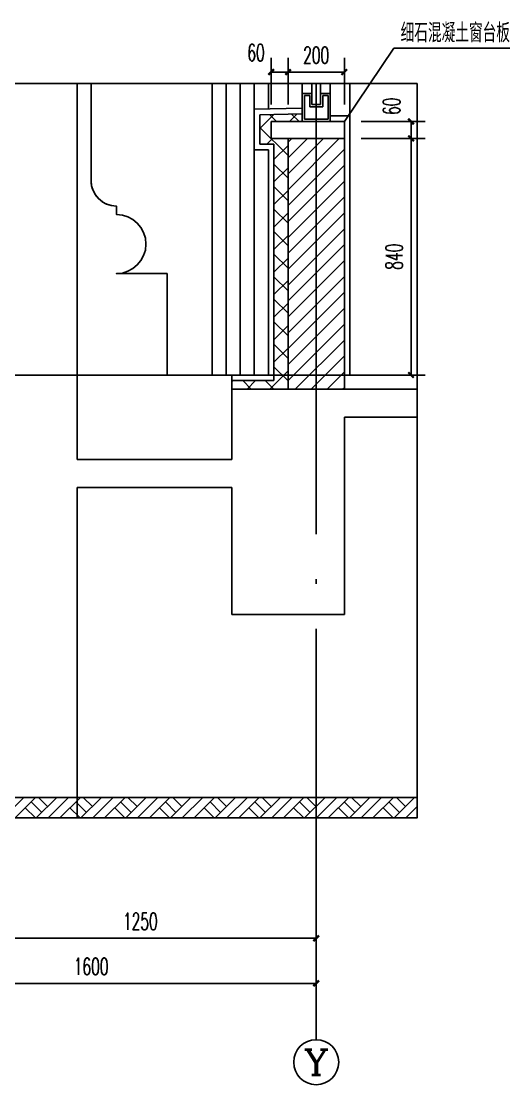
# Model space of a CAD drawing. Extents: x 0 to 125661, y -104936 to 8656.
# Drawn here: x 42186 to 43922, y -34056 to -30280 of the extents above; entities that cross this region are included whole.
import ezdxf
from ezdxf.enums import TextEntityAlignment as Align

# ---------------------------------------------------------------- set-up
doc = ezdxf.new("R2010")
doc.units = 0
doc.header["$LTSCALE"] = 800
doc.header["$MEASUREMENT"] = 0
doc.linetypes.add('DOTE', pattern=[2.42, 2, -0.2, 0.02, -0.2])
doc.layers.get('0').update_dxf_attribs({"linetype": 'CONTINUOUS'})
doc.layers.get('Defpoints').update_dxf_attribs({"color": 1, "linetype": 'CONTINUOUS'})
for name, color, linetype in [('A-卫生间', 173, 'CONTINUOUS'), ('A-外窗', 145, 'CONTINUOUS'), ('A-立面看线', 117, 'CONTINUOUS'), ('A-装饰构件', 197, 'CONTINUOUS'), ('AXIS', 3, 'CONTINUOUS'), ('AXIS_TEXT', 7, 'CONTINUOUS'), ('DIM_LEAD', 3, 'CONTINUOUS'), ('DOTE', 28, 'CONTINUOUS'), ('PUB_DIM', 3, 'CONTINUOUS'), ('PUB_HATCH', 8, 'CONTINUOUS'), ('PUB_TEXT', 7, 'CONTINUOUS'), ('WALL', 50, 'CONTINUOUS'), ('WINDOW', 145, 'CONTINUOUS'), ('装饰尺寸', 201, 'CONTINUOUS'), ('门窗', 4, 'CONTINUOUS'), ('面层', 123, 'CONTINUOUS')]:
    doc.layers.add(name, color=color, linetype=linetype)
doc.styles.add('_TCH_AXIS', font='COMPLEX', dxfattribs={"bigfont": 'GBCBIG'})
doc.styles.add('_TCH_DIM', font='SIMPLEX', dxfattribs={"bigfont": 'GBCBIG'})
doc.styles.add('COMPLEX', font='COMPLEX')
doc.styles.add('DIM_FONT', font='SIMPLEX.shx', dxfattribs={"width": 0.6})
doc.dimstyles.new('DIMN20', dxfattribs={"dimscale": 0.2, "dimtxt": 300, "dimasz": 100, "dimexe": 250, "dimexo": 300, "dimgap": 150, "dimtad": 1, "dimdec": 0, "dimzin": 0, "dimdsep": 46, "dimtxsty": 'DIM_FONT', "dimblk": 'ARCHTICK', "dimcen": 0.09, "dimclrt": 7, "dimazin": 2, "dimtfac": 1, "dimtdec": 0, "dimtix": 1, "dimtmove": 2, "dimatfit": 3, "dimfxl": 0, "dimtolj": 1, "dimtzin": 0, "dimarcsym": 0})

# ---------------------------------------------------------------- blocks, each defined once
blk = doc.blocks.new('_ArchTick')
at = {"color": 0, "linetype": 'ByBlock', "const_width": 0.4}
blk.add_lwpolyline([(-0.5, -0.5), (0.5, 0.5)], dxfattribs=at)
blk = doc.blocks.new('*D406')
at = {"layer": 'Defpoints', "color": 0}
for p in [(43333.8, -30460.7), (43133.8, -30636.4), (43333.8, -30636.4)]:
    blk.add_point(p, dxfattribs=at)
at = {"layer": '装饰尺寸', "color": 0, "lineweight": -2}
for p, q in [((43133.8, -30576.4), (43133.8, -30410.7)), ((43333.8, -30576.4), (43333.8, -30410.7)), ((43133.8, -30460.7), (43333.8, -30460.7))]:
    blk.add_line(p, q, dxfattribs=at)
at = {"layer": '装饰尺寸', "color": 0, "lineweight": -2, "xscale": 20, "yscale": 20, "zscale": 20, "rotation": 180}
blk.add_blockref('_ArchTick', (43133.8, -30460.7), dxfattribs=at)
at = {"layer": '装饰尺寸', "color": 0, "lineweight": -2, "xscale": 20, "yscale": 20, "zscale": 20}
blk.add_blockref('_ArchTick', (43333.8, -30460.7), dxfattribs=at)
at = {"layer": '装饰尺寸', "color": 7, "insert": (43233.8, -30400.7), "char_height": 60, "attachment_point": 5, "style": 'DIM_FONT'}
blk.add_mtext('\\A1;200', dxfattribs=at)
blk = doc.blocks.new('*D407')
at = {"layer": 'Defpoints', "color": 0}
for p in [(43133.8, -30460.7), (43073.8, -30636.4), (43133.8, -30636.4)]:
    blk.add_point(p, dxfattribs=at)
at = {"layer": '装饰尺寸', "color": 0, "lineweight": -2}
for p, q in [((43073.8, -30576.4), (43073.8, -30410.7)), ((43133.8, -30576.4), (43133.8, -30410.7)), ((43073.8, -30460.7), (43133.8, -30460.7))]:
    blk.add_line(p, q, dxfattribs=at)
at = {"layer": '装饰尺寸', "color": 0, "lineweight": -2, "xscale": 20, "yscale": 20, "zscale": 20, "rotation": 180}
blk.add_blockref('_ArchTick', (43073.8, -30460.7), dxfattribs=at)
at = {"layer": '装饰尺寸', "color": 0, "lineweight": -2, "xscale": 20, "yscale": 20, "zscale": 20}
blk.add_blockref('_ArchTick', (43133.8, -30460.7), dxfattribs=at)
at = {"layer": '装饰尺寸', "color": 7, "insert": (43019.8, -30391.7), "char_height": 60, "attachment_point": 5, "style": 'DIM_FONT'}
blk.add_mtext('\\A1;60', dxfattribs=at)
blk = doc.blocks.new('*D408')
at = {"layer": 'Defpoints', "color": 0}
for p in [(43333.8, -30636.4), (43570.8, -30636.4), (43333.8, -30696.4)]:
    blk.add_point(p, dxfattribs=at)
at = {"layer": 'PUB_DIM', "color": 0, "lineweight": -2}
for p, q in [((43393.8, -30636.4), (43620.8, -30636.4)), ((43570.8, -30696.4), (43570.8, -30636.4)), ((43393.8, -30696.4), (43620.8, -30696.4))]:
    blk.add_line(p, q, dxfattribs=at)
at = {"layer": 'PUB_DIM', "color": 0, "lineweight": -2, "xscale": 20, "yscale": 20, "zscale": 20}
for p, rotation in [((43570.8, -30636.4), 90), ((43570.8, -30696.4), 270)]:
    blk.add_blockref('_ArchTick', p, dxfattribs=dict(at, rotation=rotation))
at = {"layer": 'PUB_DIM', "color": 7, "insert": (43501.8, -30582.4), "char_height": 60, "attachment_point": 5, "rotation": 90, "style": 'DIM_FONT'}
blk.add_mtext('\\A1;60', dxfattribs=at)
blk = doc.blocks.new('*D409')
at = {"layer": 'Defpoints', "color": 0}
for p in [(43333.8, -30696.4), (43570.8, -30696.4), (43333.8, -31536.4)]:
    blk.add_point(p, dxfattribs=at)
at = {"layer": 'PUB_DIM', "color": 0, "lineweight": -2}
for p, q in [((43393.8, -30696.4), (43620.8, -30696.4)), ((43570.8, -31536.4), (43570.8, -30696.4)), ((43393.8, -31536.4), (43620.8, -31536.4))]:
    blk.add_line(p, q, dxfattribs=at)
at = {"layer": 'PUB_DIM', "color": 0, "lineweight": -2, "xscale": 20, "yscale": 20, "zscale": 20}
for p, rotation in [((43570.8, -30696.4), 90), ((43570.8, -31536.4), 270)]:
    blk.add_blockref('_ArchTick', p, dxfattribs=dict(at, rotation=rotation))
at = {"layer": 'PUB_DIM', "color": 7, "insert": (43510.8, -31116.4), "char_height": 60, "attachment_point": 5, "rotation": 90, "style": 'DIM_FONT'}
blk.add_mtext('\\A1;840', dxfattribs=at)
blk = doc.blocks.new('*D410')
at = {"layer": 'Defpoints', "color": 0}
for p in [(41983.8, -33036.4), (43233.8, -33036.4), (43233.8, -33536.4)]:
    blk.add_point(p, dxfattribs=at)
at = {"layer": 'PUB_DIM', "color": 0, "lineweight": -2}
for p, q in [((41983.8, -33096.4), (41983.8, -33586.4)), ((43233.8, -33096.4), (43233.8, -33586.4)), ((41983.8, -33536.4), (43233.8, -33536.4))]:
    blk.add_line(p, q, dxfattribs=at)
at = {"layer": 'PUB_DIM', "color": 0, "lineweight": -2, "xscale": 20, "yscale": 20, "zscale": 20, "rotation": 180}
blk.add_blockref('_ArchTick', (41983.8, -33536.4), dxfattribs=at)
at = {"layer": 'PUB_DIM', "color": 0, "lineweight": -2, "xscale": 20, "yscale": 20, "zscale": 20}
blk.add_blockref('_ArchTick', (43233.8, -33536.4), dxfattribs=at)
at = {"layer": 'PUB_DIM', "color": 7, "insert": (42608.8, -33476.4), "char_height": 60, "attachment_point": 5, "style": 'DIM_FONT'}
blk.add_mtext('\\A1;1250', dxfattribs=at)
blk = doc.blocks.new('*D414')
at = {"layer": 'Defpoints', "color": 0}
for p in [(41633.8, -33036.4), (43233.8, -33036.4), (43233.8, -33696.4)]:
    blk.add_point(p, dxfattribs=at)
at = {"layer": 'PUB_DIM', "color": 0, "lineweight": -2}
for p, q in [((41633.8, -33096.4), (41633.8, -33746.4)), ((43233.8, -33096.4), (43233.8, -33746.4)), ((41633.8, -33696.4), (43233.8, -33696.4))]:
    blk.add_line(p, q, dxfattribs=at)
at = {"layer": 'PUB_DIM', "color": 0, "lineweight": -2, "xscale": 20, "yscale": 20, "zscale": 20, "rotation": 180}
blk.add_blockref('_ArchTick', (41633.8, -33696.4), dxfattribs=at)
at = {"layer": 'PUB_DIM', "color": 0, "lineweight": -2, "xscale": 20, "yscale": 20, "zscale": 20}
blk.add_blockref('_ArchTick', (43233.8, -33696.4), dxfattribs=at)
at = {"layer": 'PUB_DIM', "color": 7, "insert": (42433.8, -33636.4), "char_height": 60, "attachment_point": 5, "style": 'DIM_FONT'}
blk.add_mtext('\\A1;1600', dxfattribs=at)
blk = doc.blocks.new('_AXISO')
blk.add_circle((0, 0), 0.5)
at = {"layer": 'AXIS_TEXT', "style": 'COMPLEX', "width": 1.041667}
blk.add_attdef('A', text='', height=0.56, dxfattribs=at).set_placement((-0.25, -0.28), (0.25, -0.28), align=Align.FIT)

msp = doc.modelspace()

# ---------------------------------------------------------------- hatches: boundary and pattern name
at = {"layer": 'PUB_HATCH'}
h = msp.add_hatch(dxfattribs=at)
h.set_pattern_fill('多孔材料', color=256, scale=20, style=0)
h.set_pattern_definition([(45, (58315.61, -31699.276), (-40.00004, 40.00004), []), (135, (58315.61, -31699.276), (-40.00004, -40.00004), [])])
h.paths.add_polyline_path([(42953.8, -31556.4), (42933.8, -31556.4), (42933.8, -31586.4), (42953.8, -31586.4)])
h.paths.add_polyline_path([(43073.8, -30636.4), (43208.8, -30636.4), (43208.8, -30608), (43033.8, -30613), (43033.8, -30716.4), (43083.8, -30716.4), (43083.8, -31556.4), (42953.8, -31556.4), (42953.8, -31586.4), (43133.8, -31586.4), (43133.8, -30696.4), (43073.8, -30696.4)])
h = msp.add_hatch(dxfattribs=at)
h.set_pattern_fill('普通砖', color=256, scale=30, style=0)
h.set_pattern_definition([(45, (45823.11, -40998.246), (-28.21356, 28.21356), [])])
h.paths.add_polyline_path([(43333.8, -30696.4), (43133.8, -30696.4), (43133.8, -31586.4), (43333.8, -31586.4)])
h = msp.add_hatch(dxfattribs=at)
h.set_pattern_fill('夯实土壤', color=256, scale=20, style=0)
h.set_pattern_definition([(45, (57179.21, -33269.45), (-79.4788, 79.4788), []), (45, (57221.21, -33269.45), (-79.4788, 79.4788), []), (45, (57263.21, -33269.45), (-79.4788, 79.4788), []), (135, (57179.21, -33269.45), (-79.4788, -79.4788), [53, -59.4]), (135, (57200.21, -33248.45), (-79.4788, -79.4788), [53, -59.4]), (135, (57221.21, -33227.45), (-79.4788, -79.4788), [53, -59.4])])
h.paths.add_polyline_path([(43233.8, -33036.1), (41633.8, -33036.1), (41633.8, -33108.8), (43233.8, -33108.8)])
h.paths.add_polyline_path([(43592.6, -33036.1), (43233.8, -33036.1), (43233.8, -33108.8), (43592.6, -33108.8)])
h.paths.add_polyline_path([(41633.8, -33108.4), (41633.8, -33036.1), (40963.8, -33036.1), (40963.8, -33108.4)])

# ---------------------------------------------------------------- linework, layer by layer
for p, q in [((43013.8, -30592.9), (43183.8, -30588.4)), ((43013.8, -30592.9), (43013.8, -30736.4)), ((43013.8, -30736.4), (43063.8, -30736.4)), ((43063.8, -30736.4), (43063.8, -31536.4)), ((42703.8, -31536.4), (42933.8, -31536.4)), ((42933.8, -31536.4), (43063.8, -31536.4)), ((42933.8, -31536.4), (42933.8, -31586.4))]:
    msp.add_line(p, q)
msp.add_lwpolyline([(42703.8, -31536.4), (42703.8, -31176.4), (42523.8, -31176.4, 1), (42523.8, -30966.4), (42523.8, -30936.4, -0.414214), (42433.8, -30846.4), (42433.8, -30501.4)], format="xyb")
at = {"layer": 'A-卫生间'}
msp.add_line((43592.6, -31536.4), (43333.8, -31536.4), dxfattribs=at)
at = {"layer": 'A-外窗'}
msp.add_line((43353.8, -30616.4), (43353.8, -30501.4), dxfattribs=at)
at = {"layer": 'A-立面看线'}
for p, q in [((42433.8, -30501.4), (42433.8, -30846.4)), ((42523.8, -30966.4), (42523.8, -30936.4)), ((42703.8, -31176.4), (42703.8, -31536.4))]:
    msp.add_line(p, q, dxfattribs=at)
for centre, radius, start, end in [((42523.8, -30846.4), 90, 180, 270), ((42523.8, -31071.4), 105, 270, 90)]:
    msp.add_arc(centre, radius, start, end, dxfattribs=at)
at = {"layer": 'A-装饰构件'}
for p, q in [((42863.8, -30501.4), (42863.8, -31536.4)), ((42913.8, -30501.4), (42913.8, -31536.4)), ((42963.8, -30501.4), (42963.8, -31536.4)), ((43013.8, -30501.4), (43013.8, -30592.9)), ((43063.8, -30501.4), (43063.8, -30591.1)), ((43013.8, -30736.4), (43013.8, -31536.4))]:
    msp.add_line(p, q, dxfattribs=at)
at = {"layer": 'AXIS'}
msp.add_line((43233.8, -33036.4), (43233.8, -33896.4), dxfattribs=at)
at = {"layer": 'Defpoints', "color": 6}
msp.add_lwpolyline([(40151.8, -30501.4), (43592.6, -30501.4), (43592.6, -33108.8), (40151.8, -33108.8)], close=True, dxfattribs=at)
at = {"layer": 'DIM_LEAD'}
for p, q in [((43333.8, -30636.4), (43509.9, -30375.4)), ((43509.9, -30375.4), (43921.7, -30375.4))]:
    msp.add_line(p, q, dxfattribs=at)
at = {"layer": 'DOTE', "linetype": 'DOTE'}
for p, q in [((43233.8, -30501.4), (43233.8, -33108.8)), ((43592.6, -31536.4), (40454.5, -31536.4))]:
    msp.add_line(p, q, dxfattribs=at)
at = {"layer": 'DOTE'}
msp.add_line((43592.6, -33036.1), (40454.5, -33036.1), dxfattribs=at)
at = {"layer": 'WALL'}
for p, q in [((42383.8, -30501.4), (42383.8, -31836.1)), ((43073.8, -30636.4), (43333.8, -30636.4)), ((43073.8, -30636.4), (43073.8, -30696.4)), ((43333.8, -30636.4), (43333.8, -31586.4)), ((43073.8, -30696.4), (43333.8, -30696.4)), ((43133.8, -30696.4), (43133.8, -31586.4)), ((43592.6, -31586.4), (42933.8, -31586.4)), ((42933.8, -31836.1), (42933.8, -31586.4)), ((43592.6, -31686.4), (43333.8, -31686.4)), ((43333.8, -31686.4), (43333.8, -32386.7)), ((42383.8, -31836.1), (42933.8, -31836.1)), ((42383.8, -31936.1), (42933.8, -31936.1)), ((42383.8, -31936.1), (42383.8, -33108.8)), ((42933.8, -32386.7), (42933.8, -31936.1)), ((42933.8, -32386.7), (43333.8, -32386.7)), ((40454.5, -33036.1), (43592.6, -33036.1))]:
    msp.add_line(p, q, dxfattribs=at)
at = {"layer": 'WINDOW'}
for p, q in [((43183.8, -30501.4), (43183.8, -30636.4)), ((43283.8, -30636.4), (43283.8, -30501.4)), ((43183.8, -30536.4), (43218.8, -30536.4)), ((43191.8, -30544.4), (43210.8, -30544.4)), ((43191.8, -30628.4), (43191.8, -30544.4)), ((43210.8, -30544.4), (43210.8, -30584.4)), ((43218.8, -30536.4), (43218.8, -30576.4)), ((43248.8, -30536.4), (43283.8, -30536.4)), ((43248.8, -30576.4), (43248.8, -30536.4)), ((43256.8, -30544.4), (43275.8, -30544.4)), ((43256.8, -30584.4), (43256.8, -30544.4)), ((43275.8, -30544.4), (43275.8, -30628.4)), ((43210.8, -30584.4), (43256.8, -30584.4)), ((43218.8, -30576.4), (43248.8, -30576.4)), ((43283.8, -30636.4), (43183.8, -30636.4)), ((43275.8, -30628.4), (43191.8, -30628.4))]:
    msp.add_line(p, q, dxfattribs=at)
at = {"layer": '门窗'}
for p, q in [((43218.8, -30501.4), (43218.8, -30536.4)), ((43248.8, -30501.4), (43248.8, -30536.4))]:
    msp.add_line(p, q, dxfattribs=at)
at = {"layer": '面层'}
for p, q in [((43033.8, -30613), (43183.8, -30608.8)), ((43033.8, -30613), (43033.8, -30716.4)), ((43283.8, -30616.4), (43353.8, -30616.4)), ((43353.8, -30616.4), (43353.8, -31536.4)), ((43033.8, -30716.4), (43083.8, -30716.4)), ((43083.8, -30716.4), (43083.8, -31556.4)), ((42933.8, -31556.4), (43083.8, -31556.4))]:
    msp.add_line(p, q, dxfattribs=at)

# ---------------------------------------------------------------- block references
at = {"layer": 'AXIS'}
ref = msp.add_blockref('_AXISO', (43233.8, -33976.4), dxfattribs=dict(at, xscale=160, yscale=160, zscale=160))
ref.add_attrib('A', 'Y', dxfattribs={"layer": 'AXIS_TEXT', "height": 90.5, "style": '_TCH_AXIS', "width": 1.105263}).set_placement((43188.5, -34021.7), (43279.1, -34021.7), align=Align.FIT)

# ---------------------------------------------------------------- texts
at = {"layer": 'PUB_TEXT', "style": '_TCH_DIM'}
msp.add_text('细石混凝土窗台板', height=67.52, dxfattribs=at).set_placement((43533.7, -30355.4))

# ---------------------------------------------------------------- dimensions: what is measured, and where the dimension line sits
at = {"layer": 'PUB_DIM'}
dim = msp.add_linear_dim(base=(43570.8, -30636.4), p1=(43333.8, -30696.4), p2=(43333.8, -30636.4), angle=90, dimstyle='DIMN20', dxfattribs=at)
dim.commit()
dim.dimension.update_dxf_attribs({"geometry": '*D408', "text_midpoint": (43501.8, -30582.4), "dimtype": 161})
for p1, p2, distance, picture, middle in [((43333.8, -31536.4), (43333.8, -30696.4), -237, '*D409', (43510.8, -31116.4)), ((41633.8, -33036.4), (43233.8, -33036.4), -660, '*D414', (42433.8, -33636.4)), ((41983.8, -33036.4), (43233.8, -33036.4), -500, '*D410', (42608.8, -33476.4))]:
    dim = msp.add_aligned_dim(p1=p1, p2=p2, distance=distance, dimstyle='DIMN20', dxfattribs=at)
    dim.commit()
    dim.dimension.update_dxf_attribs({"geometry": picture, "text_midpoint": middle})
at = {"layer": '装饰尺寸'}
dim = msp.add_linear_dim(base=(43133.8, -30460.7), p1=(43073.8, -30636.4), p2=(43133.8, -30636.4), angle=0, dimstyle='DIMN20', dxfattribs=at)
dim.commit()
dim.dimension.update_dxf_attribs({"geometry": '*D407', "text_midpoint": (43019.8, -30391.7), "dimtype": 161})
dim = msp.add_aligned_dim(p1=(43133.8, -30636.4), p2=(43333.8, -30636.4), distance=175.7, dimstyle='DIMN20', dxfattribs=at)
dim.commit()
dim.dimension.update_dxf_attribs({"geometry": '*D406', "text_midpoint": (43233.8, -30400.7)})

doc.saveas('drawing.dxf')
